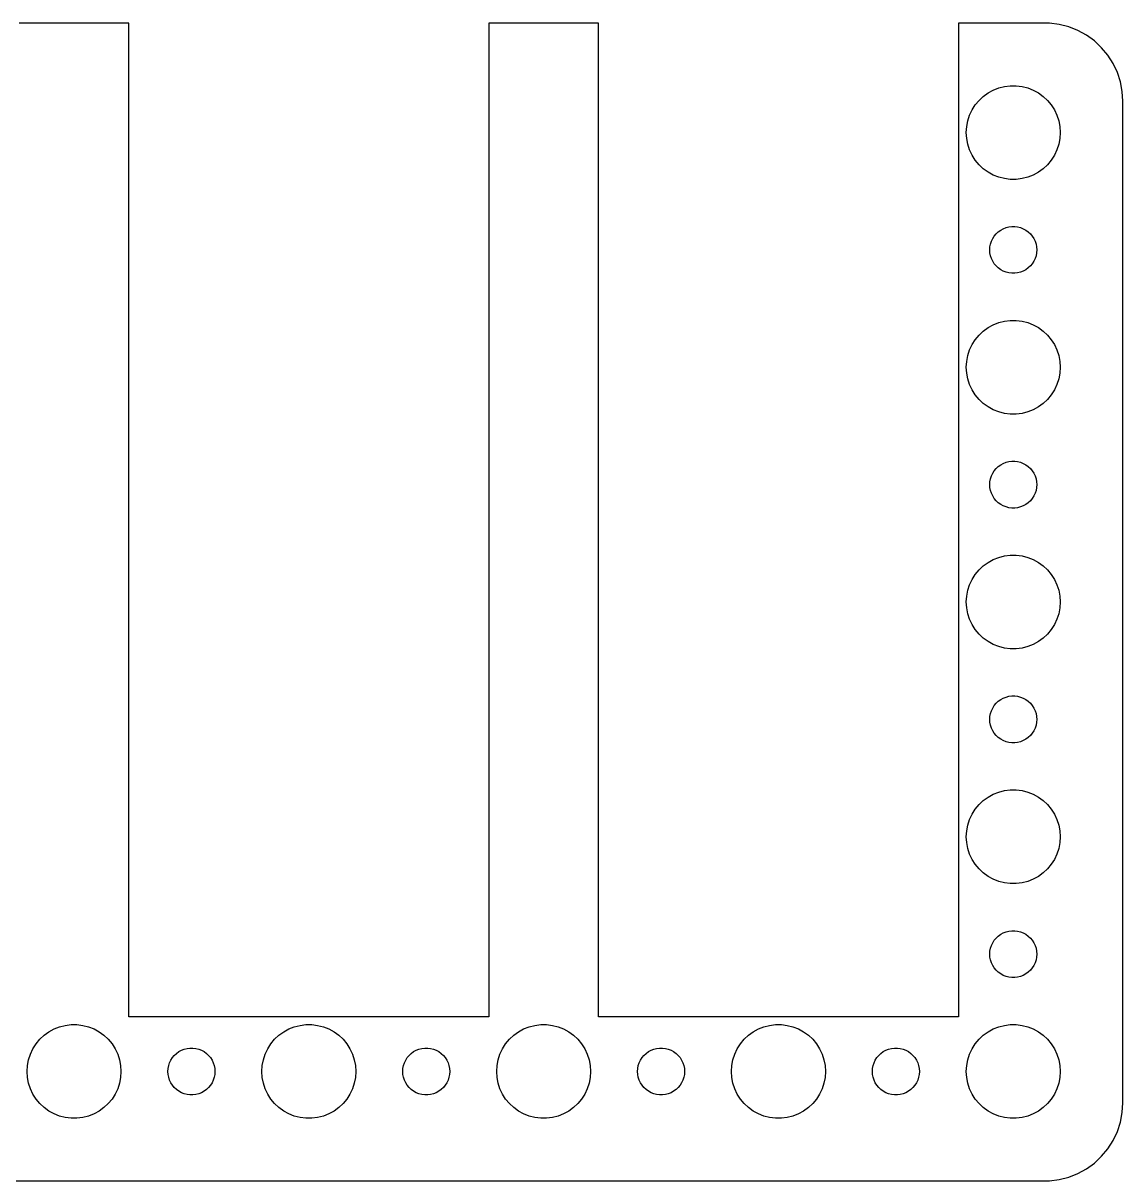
# Model space of a CAD drawing. Header units: metres. Extents: x -67 to 67, y 47 to 205.
# Drawn here: x -3.2 to 67, y 47 to 121 of the extents above; entities that cross this region are included whole.
import ezdxf

# ---------------------------------------------------------------- set-up
doc = ezdxf.new("R2010")
doc.units = ezdxf.units.M

msp = doc.modelspace()

# ---------------------------------------------------------------- linework, layer by layer
for p, q in [((3.5, 120.99), (-3.5, 120.99)), ((3.5, 57.5), (3.5, 120.99)), ((33.5, 120.99), (26.5, 120.99)), ((26.5, 120.99), (26.5, 57.5)), ((33.5, 57.5), (33.5, 120.99)), ((62.3139, 120.99), (56.5, 120.99)), ((56.5, 120.99), (56.5, 57.5)), ((62.9369, 120.911), (62.3139, 120.99)), ((63.5451, 120.755), (62.9369, 120.911)), ((64.1289, 120.524), (63.5451, 120.755)), ((64.6791, 120.222), (64.1289, 120.524)), ((65.1871, 119.853), (64.6791, 120.222)), ((65.6448, 119.423), (65.1871, 119.853)), ((66.0451, 118.939), (65.6448, 119.423)), ((66.3815, 118.409), (66.0451, 118.939)), ((66.6489, 117.841), (66.3815, 118.409)), ((66.8429, 117.243), (66.6489, 117.841)), ((59.0729, 116.853), (59.4379, 116.947)), ((59.4379, 116.947), (59.8116, 116.994)), ((59.8116, 116.994), (60.1884, 116.994)), ((60.1884, 116.994), (60.5621, 116.947)), ((60.5621, 116.947), (60.927, 116.853)), ((66.9606, 116.627), (66.8429, 117.243)), ((57.8131, 116.054), (58.0877, 116.312)), ((58.0877, 116.312), (58.3925, 116.533)), ((58.3925, 116.533), (58.7227, 116.714)), ((58.7227, 116.714), (59.0729, 116.853)), ((60.927, 116.853), (61.2773, 116.714)), ((61.2773, 116.714), (61.6075, 116.533)), ((61.6075, 116.533), (61.9123, 116.312)), ((61.9123, 116.312), (62.1869, 116.054)), ((67, 116), (66.9606, 116.627)), ((57.2107, 115.104), (57.3711, 115.445)), ((57.3711, 115.445), (57.5729, 115.763)), ((57.5729, 115.763), (57.8131, 116.054)), ((62.1869, 116.054), (62.427, 115.763)), ((62.427, 115.763), (62.6289, 115.445)), ((62.6289, 115.445), (62.7893, 115.104)), ((67, 52), (67, 116)), ((57.0237, 114.376), (57.0942, 114.746)), ((57.0942, 114.746), (57.2107, 115.104)), ((62.7893, 115.104), (62.9057, 114.746)), ((62.9057, 114.746), (62.9763, 114.376)), ((57, 114), (57.0237, 114.376)), ((57.0237, 113.624), (57, 114)), ((62.9763, 114.376), (63, 114)), ((63, 114), (62.9763, 113.624)), ((57.0942, 113.254), (57.0237, 113.624)), ((57.2107, 112.896), (57.0942, 113.254)), ((62.9057, 113.254), (62.7893, 112.896)), ((62.9763, 113.624), (62.9057, 113.254)), ((57.3711, 112.555), (57.2107, 112.896)), ((57.5729, 112.237), (57.3711, 112.555)), ((62.6289, 112.555), (62.427, 112.237)), ((62.7893, 112.896), (62.6289, 112.555)), ((57.8131, 111.946), (57.5729, 112.237)), ((58.0877, 111.688), (57.8131, 111.946)), ((62.1869, 111.946), (61.9123, 111.688)), ((62.427, 112.237), (62.1869, 111.946)), ((58.3925, 111.467), (58.0877, 111.688)), ((58.7227, 111.286), (58.3925, 111.467)), ((59.0729, 111.147), (58.7227, 111.286)), ((59.4379, 111.053), (59.0729, 111.147)), ((59.8116, 111.006), (59.4379, 111.053)), ((60.1884, 111.006), (59.8116, 111.006)), ((60.5621, 111.053), (60.1884, 111.006)), ((60.927, 111.147), (60.5621, 111.053)), ((61.2773, 111.286), (60.927, 111.147)), ((61.6075, 111.467), (61.2773, 111.286)), ((61.9123, 111.688), (61.6075, 111.467)), ((58.6855, 107.223), (58.7865, 107.382)), ((58.7865, 107.382), (58.9065, 107.527)), ((58.9065, 107.527), (59.0439, 107.656)), ((59.0439, 107.656), (59.1963, 107.766)), ((59.1963, 107.766), (59.3613, 107.857)), ((59.3613, 107.857), (59.5365, 107.927)), ((59.5365, 107.927), (59.7189, 107.973)), ((59.7189, 107.973), (59.9058, 107.997)), ((59.9058, 107.997), (60.0942, 107.997)), ((60.0942, 107.997), (60.2811, 107.973)), ((60.2811, 107.973), (60.4635, 107.927)), ((60.4635, 107.927), (60.6387, 107.857)), ((60.6387, 107.857), (60.8037, 107.766)), ((60.8037, 107.766), (60.9561, 107.656)), ((60.9561, 107.656), (61.0934, 107.527)), ((61.0934, 107.527), (61.2135, 107.382)), ((61.2135, 107.382), (61.3145, 107.223)), ((58.5, 106.5), (58.5118, 106.688)), ((58.5118, 106.688), (58.5471, 106.873)), ((58.5471, 106.873), (58.6053, 107.052)), ((58.6053, 107.052), (58.6855, 107.223)), ((61.3145, 107.223), (61.3947, 107.052)), ((61.3947, 107.052), (61.4529, 106.873)), ((61.4529, 106.873), (61.4882, 106.688)), ((61.4882, 106.688), (61.5, 106.5)), ((58.5118, 106.312), (58.5, 106.5)), ((58.5471, 106.127), (58.5118, 106.312)), ((58.6053, 105.948), (58.5471, 106.127)), ((58.6855, 105.777), (58.6053, 105.948)), ((61.3947, 105.948), (61.3145, 105.777)), ((61.4529, 106.127), (61.3947, 105.948)), ((61.4882, 106.312), (61.4529, 106.127)), ((61.5, 106.5), (61.4882, 106.312)), ((58.7865, 105.618), (58.6855, 105.777)), ((58.9065, 105.473), (58.7865, 105.618)), ((59.0439, 105.344), (58.9065, 105.473)), ((59.1963, 105.234), (59.0439, 105.344)), ((59.3613, 105.143), (59.1963, 105.234)), ((59.5365, 105.073), (59.3613, 105.143)), ((59.7189, 105.027), (59.5365, 105.073)), ((60.4635, 105.073), (60.2811, 105.027)), ((60.6387, 105.143), (60.4635, 105.073)), ((60.8037, 105.234), (60.6387, 105.143)), ((60.9561, 105.344), (60.8037, 105.234)), ((61.0934, 105.473), (60.9561, 105.344)), ((61.2135, 105.618), (61.0934, 105.473)), ((61.3145, 105.777), (61.2135, 105.618)), ((59.9058, 105.003), (59.7189, 105.027)), ((60.0942, 105.003), (59.9058, 105.003)), ((60.2811, 105.027), (60.0942, 105.003)), ((58.0877, 101.312), (58.3925, 101.533)), ((58.3925, 101.533), (58.7227, 101.714)), ((58.7227, 101.714), (59.0729, 101.853)), ((59.0729, 101.853), (59.4379, 101.947)), ((59.4379, 101.947), (59.8116, 101.994)), ((59.8116, 101.994), (60.1884, 101.994)), ((60.1884, 101.994), (60.5621, 101.947)), ((60.5621, 101.947), (60.927, 101.853)), ((60.927, 101.853), (61.2773, 101.714)), ((61.2773, 101.714), (61.6075, 101.533)), ((61.6075, 101.533), (61.9123, 101.312)), ((57.3711, 100.445), (57.5729, 100.763)), ((57.5729, 100.763), (57.8131, 101.054)), ((57.8131, 101.054), (58.0877, 101.312)), ((61.9123, 101.312), (62.1869, 101.054)), ((62.1869, 101.054), (62.427, 100.763)), ((62.427, 100.763), (62.6289, 100.445)), ((57.0942, 99.7461), (57.2107, 100.104)), ((57.2107, 100.104), (57.3711, 100.445)), ((62.6289, 100.445), (62.7893, 100.104)), ((62.7893, 100.104), (62.9057, 99.7461)), ((57, 99), (57.0237, 99.376)), ((57.0237, 99.376), (57.0942, 99.7461)), ((62.9057, 99.7461), (62.9763, 99.376)), ((62.9763, 99.376), (63, 99)), ((57.0237, 98.624), (57, 99)), ((57.0942, 98.2539), (57.0237, 98.624)), ((62.9763, 98.624), (62.9057, 98.2539)), ((63, 99), (62.9763, 98.624)), ((57.2107, 97.8956), (57.0942, 98.2539)), ((57.3711, 97.5547), (57.2107, 97.8956)), ((62.7893, 97.8956), (62.6289, 97.5547)), ((62.9057, 98.2539), (62.7893, 97.8956)), ((57.5729, 97.2366), (57.3711, 97.5547)), ((57.8131, 96.9464), (57.5729, 97.2366)), ((58.0877, 96.6884), (57.8131, 96.9464)), ((62.1869, 96.9464), (61.9123, 96.6884)), ((62.427, 97.2366), (62.1869, 96.9464)), ((62.6289, 97.5547), (62.427, 97.2366)), ((58.3925, 96.467), (58.0877, 96.6884)), ((58.7227, 96.2855), (58.3925, 96.467)), ((59.0729, 96.1468), (58.7227, 96.2855)), ((61.2773, 96.2855), (60.927, 96.1468)), ((61.6075, 96.467), (61.2773, 96.2855)), ((61.9123, 96.6884), (61.6075, 96.467)), ((59.4379, 96.0531), (59.0729, 96.1468)), ((59.8116, 96.0059), (59.4379, 96.0531)), ((60.1884, 96.0059), (59.8116, 96.0059)), ((60.5621, 96.0531), (60.1884, 96.0059)), ((60.927, 96.1468), (60.5621, 96.0531)), ((58.7865, 92.3817), (58.9065, 92.5268)), ((58.9065, 92.5268), (59.0439, 92.6558)), ((59.0439, 92.6558), (59.1963, 92.7665)), ((59.1963, 92.7665), (59.3613, 92.8572)), ((59.3613, 92.8572), (59.5365, 92.9266)), ((59.5365, 92.9266), (59.7189, 92.9734)), ((59.7189, 92.9734), (59.9058, 92.997)), ((59.9058, 92.997), (60.0942, 92.997)), ((60.0942, 92.997), (60.2811, 92.9734)), ((60.2811, 92.9734), (60.4635, 92.9266)), ((60.4635, 92.9266), (60.6387, 92.8572)), ((60.6387, 92.8572), (60.8037, 92.7665)), ((60.8037, 92.7665), (60.9561, 92.6558)), ((60.9561, 92.6558), (61.0934, 92.5268)), ((61.0934, 92.5268), (61.2135, 92.3817)), ((58.5118, 91.688), (58.5471, 91.873)), ((58.5471, 91.873), (58.6053, 92.0522)), ((58.6053, 92.0522), (58.6855, 92.2226)), ((58.6855, 92.2226), (58.7865, 92.3817)), ((61.2135, 92.3817), (61.3145, 92.2226)), ((61.3145, 92.2226), (61.3947, 92.0522)), ((61.3947, 92.0522), (61.4529, 91.873)), ((61.4529, 91.873), (61.4882, 91.688)), ((58.5, 91.5), (58.5118, 91.688)), ((58.5118, 91.312), (58.5, 91.5)), ((58.5471, 91.127), (58.5118, 91.312)), ((58.6053, 90.9478), (58.5471, 91.127)), ((61.4529, 91.127), (61.3947, 90.9478)), ((61.4882, 91.312), (61.4529, 91.127)), ((61.4882, 91.688), (61.5, 91.5)), ((61.5, 91.5), (61.4882, 91.312)), ((58.6855, 90.7774), (58.6053, 90.9478)), ((58.7865, 90.6183), (58.6855, 90.7774)), ((58.9065, 90.4732), (58.7865, 90.6183)), ((59.0439, 90.3442), (58.9065, 90.4732)), ((59.1963, 90.2335), (59.0439, 90.3442)), ((60.9561, 90.3442), (60.8037, 90.2335)), ((61.0934, 90.4732), (60.9561, 90.3442)), ((61.2135, 90.6183), (61.0934, 90.4732)), ((61.3145, 90.7774), (61.2135, 90.6183)), ((61.3947, 90.9478), (61.3145, 90.7774)), ((59.3613, 90.1427), (59.1963, 90.2335)), ((59.5365, 90.0734), (59.3613, 90.1427)), ((59.7189, 90.0266), (59.5365, 90.0734)), ((59.9058, 90.0029), (59.7189, 90.0266)), ((60.0942, 90.0029), (59.9058, 90.0029)), ((60.2811, 90.0266), (60.0942, 90.0029)), ((60.4635, 90.0734), (60.2811, 90.0266)), ((60.6387, 90.1427), (60.4635, 90.0734)), ((60.8037, 90.2335), (60.6387, 90.1427)), ((58.3925, 86.533), (58.7227, 86.7145)), ((58.7227, 86.7145), (59.0729, 86.8532)), ((59.0729, 86.8532), (59.4379, 86.9469)), ((59.4379, 86.9469), (59.8116, 86.9941)), ((59.8116, 86.9941), (60.1884, 86.9941)), ((60.1884, 86.9941), (60.5621, 86.9469)), ((60.5621, 86.9469), (60.927, 86.8532)), ((60.927, 86.8532), (61.2773, 86.7145)), ((61.2773, 86.7145), (61.6075, 86.533)), ((57.5729, 85.7634), (57.8131, 86.0536)), ((57.8131, 86.0536), (58.0877, 86.3115)), ((58.0877, 86.3115), (58.3925, 86.533)), ((61.6075, 86.533), (61.9123, 86.3115)), ((61.9123, 86.3115), (62.1869, 86.0536)), ((62.1869, 86.0536), (62.427, 85.7634)), ((57.0942, 84.7461), (57.2107, 85.1044)), ((57.2107, 85.1044), (57.3711, 85.4453)), ((57.3711, 85.4453), (57.5729, 85.7634)), ((62.427, 85.7634), (62.6289, 85.4453)), ((62.6289, 85.4453), (62.7893, 85.1044)), ((62.7893, 85.1044), (62.9057, 84.7461)), ((57, 84), (57.0237, 84.376)), ((57.0237, 84.376), (57.0942, 84.7461)), ((62.9057, 84.7461), (62.9763, 84.376)), ((62.9763, 84.376), (63, 84)), ((57.0237, 83.624), (57, 84)), ((57.0942, 83.2539), (57.0237, 83.624)), ((62.9763, 83.624), (62.9057, 83.2539)), ((63, 84), (62.9763, 83.624)), ((57.2107, 82.8956), (57.0942, 83.2539)), ((57.3711, 82.5547), (57.2107, 82.8956)), ((62.7893, 82.8956), (62.6289, 82.5547)), ((62.9057, 83.2539), (62.7893, 82.8956)), ((57.5729, 82.2366), (57.3711, 82.5547)), ((57.8131, 81.9464), (57.5729, 82.2366)), ((62.427, 82.2366), (62.1869, 81.9464)), ((62.6289, 82.5547), (62.427, 82.2366)), ((58.0877, 81.6885), (57.8131, 81.9464)), ((58.3925, 81.467), (58.0877, 81.6885)), ((58.7227, 81.2855), (58.3925, 81.467)), ((61.6075, 81.467), (61.2773, 81.2855)), ((61.9123, 81.6885), (61.6075, 81.467)), ((62.1869, 81.9464), (61.9123, 81.6885)), ((59.0729, 81.1468), (58.7227, 81.2855)), ((59.4379, 81.0531), (59.0729, 81.1468)), ((59.8116, 81.0059), (59.4379, 81.0531)), ((60.1884, 81.0059), (59.8116, 81.0059)), ((60.5621, 81.0531), (60.1884, 81.0059)), ((60.927, 81.1468), (60.5621, 81.0531)), ((61.2773, 81.2855), (60.927, 81.1468)), ((59.0439, 77.6558), (59.1963, 77.7665)), ((59.1963, 77.7665), (59.3613, 77.8573)), ((59.3613, 77.8573), (59.5365, 77.9266)), ((59.5365, 77.9266), (59.7189, 77.9734)), ((59.7189, 77.9734), (59.9058, 77.9971)), ((59.9058, 77.9971), (60.0942, 77.9971)), ((60.0942, 77.9971), (60.2811, 77.9734)), ((60.2811, 77.9734), (60.4635, 77.9266)), ((60.4635, 77.9266), (60.6387, 77.8573)), ((60.6387, 77.8573), (60.8037, 77.7665)), ((60.8037, 77.7665), (60.9561, 77.6558)), ((58.5471, 76.873), (58.6053, 77.0522)), ((58.6053, 77.0522), (58.6855, 77.2226)), ((58.6855, 77.2226), (58.7865, 77.3817)), ((58.7865, 77.3817), (58.9065, 77.5268)), ((58.9065, 77.5268), (59.0439, 77.6558)), ((60.9561, 77.6558), (61.0934, 77.5268)), ((61.0934, 77.5268), (61.2135, 77.3817)), ((61.2135, 77.3817), (61.3145, 77.2226)), ((61.3145, 77.2226), (61.3947, 77.0522)), ((61.3947, 77.0522), (61.4529, 76.873)), ((58.5, 76.5), (58.5118, 76.688)), ((58.5118, 76.312), (58.5, 76.5)), ((58.5118, 76.688), (58.5471, 76.873)), ((58.5471, 76.127), (58.5118, 76.312)), ((61.4529, 76.873), (61.4882, 76.688)), ((61.4882, 76.312), (61.4529, 76.127)), ((61.4882, 76.688), (61.5, 76.5)), ((61.5, 76.5), (61.4882, 76.312)), ((58.6053, 75.9478), (58.5471, 76.127)), ((58.6855, 75.7774), (58.6053, 75.9478)), ((58.7865, 75.6183), (58.6855, 75.7774)), ((58.9065, 75.4732), (58.7865, 75.6183)), ((59.0439, 75.3442), (58.9065, 75.4732)), ((61.0934, 75.4732), (60.9561, 75.3442)), ((61.2135, 75.6183), (61.0934, 75.4732)), ((61.3145, 75.7774), (61.2135, 75.6183)), ((61.3947, 75.9478), (61.3145, 75.7774)), ((61.4529, 76.127), (61.3947, 75.9478)), ((59.1963, 75.2335), (59.0439, 75.3442)), ((59.3613, 75.1428), (59.1963, 75.2335)), ((59.5365, 75.0734), (59.3613, 75.1428)), ((59.7189, 75.0266), (59.5365, 75.0734)), ((59.9058, 75.003), (59.7189, 75.0266)), ((60.0942, 75.003), (59.9058, 75.003)), ((60.2811, 75.0266), (60.0942, 75.003)), ((60.4635, 75.0734), (60.2811, 75.0266)), ((60.6387, 75.1428), (60.4635, 75.0734)), ((60.8037, 75.2335), (60.6387, 75.1428)), ((60.9561, 75.3442), (60.8037, 75.2335)), ((58.7227, 71.7145), (59.0729, 71.8532)), ((59.0729, 71.8532), (59.4379, 71.9469)), ((59.4379, 71.9469), (59.8116, 71.9941)), ((59.8116, 71.9941), (60.1884, 71.9941)), ((60.1884, 71.9941), (60.5621, 71.9469)), ((60.5621, 71.9469), (60.927, 71.8532)), ((60.927, 71.8532), (61.2773, 71.7145)), ((57.5729, 70.7634), (57.8131, 71.0536)), ((57.8131, 71.0536), (58.0877, 71.3116)), ((58.0877, 71.3116), (58.3925, 71.533)), ((58.3925, 71.533), (58.7227, 71.7145)), ((61.2773, 71.7145), (61.6075, 71.533)), ((61.6075, 71.533), (61.9123, 71.3116)), ((61.9123, 71.3116), (62.1869, 71.0536)), ((62.1869, 71.0536), (62.427, 70.7634)), ((57.2107, 70.1044), (57.3711, 70.4453)), ((57.3711, 70.4453), (57.5729, 70.7634)), ((62.427, 70.7634), (62.6289, 70.4453)), ((62.6289, 70.4453), (62.7893, 70.1044)), ((57.0237, 69.376), (57.0942, 69.7461)), ((57.0942, 69.7461), (57.2107, 70.1044)), ((62.7893, 70.1044), (62.9057, 69.7461)), ((62.9057, 69.7461), (62.9763, 69.376)), ((57, 69), (57.0237, 69.376)), ((57.0237, 68.624), (57, 69)), ((62.9763, 69.376), (63, 69)), ((63, 69), (62.9763, 68.624)), ((57.0942, 68.2539), (57.0237, 68.624)), ((57.2107, 67.8956), (57.0942, 68.2539)), ((62.9057, 68.2539), (62.7893, 67.8956)), ((62.9763, 68.624), (62.9057, 68.2539)), ((57.3711, 67.5547), (57.2107, 67.8956)), ((57.5729, 67.2366), (57.3711, 67.5547)), ((62.6289, 67.5547), (62.427, 67.2366)), ((62.7893, 67.8956), (62.6289, 67.5547)), ((57.8131, 66.9464), (57.5729, 67.2366)), ((58.0877, 66.6885), (57.8131, 66.9464)), ((58.3925, 66.467), (58.0877, 66.6885)), ((61.9123, 66.6885), (61.6075, 66.467)), ((62.1869, 66.9464), (61.9123, 66.6885)), ((62.427, 67.2366), (62.1869, 66.9464)), ((58.7227, 66.2855), (58.3925, 66.467)), ((59.0729, 66.1468), (58.7227, 66.2855)), ((59.4379, 66.0531), (59.0729, 66.1468)), ((59.8116, 66.0059), (59.4379, 66.0531)), ((60.1884, 66.0059), (59.8116, 66.0059)), ((60.5621, 66.0531), (60.1884, 66.0059)), ((60.927, 66.1468), (60.5621, 66.0531)), ((61.2773, 66.2855), (60.927, 66.1468)), ((61.6075, 66.467), (61.2773, 66.2855)), ((59.3613, 62.8573), (59.5365, 62.9266)), ((59.5365, 62.9266), (59.7189, 62.9734)), ((59.7189, 62.9734), (59.9058, 62.997)), ((59.9058, 62.997), (60.0942, 62.997)), ((60.0942, 62.997), (60.2811, 62.9734)), ((60.2811, 62.9734), (60.4635, 62.9266)), ((60.4635, 62.9266), (60.6387, 62.8573)), ((58.6053, 62.0522), (58.6855, 62.2226)), ((58.6855, 62.2226), (58.7865, 62.3817)), ((58.7865, 62.3817), (58.9065, 62.5268)), ((58.9065, 62.5268), (59.0439, 62.6558)), ((59.0439, 62.6558), (59.1963, 62.7665)), ((59.1963, 62.7665), (59.3613, 62.8573)), ((60.6387, 62.8573), (60.8037, 62.7665)), ((60.8037, 62.7665), (60.9561, 62.6558)), ((60.9561, 62.6558), (61.0934, 62.5268)), ((61.0934, 62.5268), (61.2135, 62.3817)), ((61.2135, 62.3817), (61.3145, 62.2226)), ((61.3145, 62.2226), (61.3947, 62.0522)), ((58.5, 61.5), (58.5118, 61.688)), ((58.5118, 61.312), (58.5, 61.5)), ((58.5118, 61.688), (58.5471, 61.873)), ((58.5471, 61.873), (58.6053, 62.0522)), ((61.3947, 62.0522), (61.4529, 61.873)), ((61.4529, 61.873), (61.4882, 61.688)), ((61.4882, 61.688), (61.5, 61.5)), ((61.5, 61.5), (61.4882, 61.312)), ((58.5471, 61.127), (58.5118, 61.312)), ((58.6053, 60.9478), (58.5471, 61.127)), ((58.6855, 60.7774), (58.6053, 60.9478)), ((58.7865, 60.6183), (58.6855, 60.7774)), ((61.3145, 60.7774), (61.2135, 60.6183)), ((61.3947, 60.9478), (61.3145, 60.7774)), ((61.4529, 61.127), (61.3947, 60.9478)), ((61.4882, 61.312), (61.4529, 61.127)), ((58.9065, 60.4732), (58.7865, 60.6183)), ((59.0439, 60.3442), (58.9065, 60.4732)), ((59.1963, 60.2335), (59.0439, 60.3442)), ((59.3613, 60.1428), (59.1963, 60.2335)), ((59.5365, 60.0734), (59.3613, 60.1428)), ((59.7189, 60.0266), (59.5365, 60.0734)), ((59.9058, 60.003), (59.7189, 60.0266)), ((60.0942, 60.003), (59.9058, 60.003)), ((60.2811, 60.0266), (60.0942, 60.003)), ((60.4635, 60.0734), (60.2811, 60.0266)), ((60.6387, 60.1428), (60.4635, 60.0734)), ((60.8037, 60.2335), (60.6387, 60.1428)), ((60.9561, 60.3442), (60.8037, 60.2335)), ((61.0934, 60.4732), (60.9561, 60.3442)), ((61.2135, 60.6183), (61.0934, 60.4732)), ((-0.56213, 56.9469), (-0.18837, 56.9941)), ((-0.18837, 56.9941), (0.18837, 56.9941)), ((0.18837, 56.9941), (0.56213, 56.9469)), ((26.5, 57.5), (3.5, 57.5)), ((14.4379, 56.9469), (14.8116, 56.9941)), ((14.8116, 56.9941), (15.1884, 56.9941)), ((15.1884, 56.9941), (15.5621, 56.9469)), ((29.4379, 56.9469), (29.8116, 56.9941)), ((29.8116, 56.9941), (30.1884, 56.9941)), ((30.1884, 56.9941), (30.5621, 56.9469)), ((56.5, 57.5), (33.5, 57.5)), ((44.4379, 56.9469), (44.8116, 56.9941)), ((44.8116, 56.9941), (45.1884, 56.9941)), ((45.1884, 56.9941), (45.5621, 56.9469)), ((59.4379, 56.9469), (59.8116, 56.9941)), ((59.8116, 56.9941), (60.1884, 56.9941)), ((60.1884, 56.9941), (60.5621, 56.9469)), ((-2.1869, 56.0536), (-1.91226, 56.3116)), ((-1.91226, 56.3116), (-1.60747, 56.533)), ((-1.60747, 56.533), (-1.27733, 56.7145)), ((-1.27733, 56.7145), (-0.92705, 56.8532)), ((-0.92705, 56.8532), (-0.56213, 56.9469)), ((0.56213, 56.9469), (0.92705, 56.8532)), ((0.92705, 56.8532), (1.27733, 56.7145)), ((1.27733, 56.7145), (1.60747, 56.533)), ((1.60747, 56.533), (1.91226, 56.3116)), ((1.91226, 56.3116), (2.1869, 56.0536)), ((12.8131, 56.0536), (13.0877, 56.3116)), ((13.0877, 56.3116), (13.3925, 56.533)), ((13.3925, 56.533), (13.7227, 56.7145)), ((13.7227, 56.7145), (14.0729, 56.8532)), ((14.0729, 56.8532), (14.4379, 56.9469)), ((15.5621, 56.9469), (15.927, 56.8532)), ((15.927, 56.8532), (16.2773, 56.7145)), ((16.2773, 56.7145), (16.6075, 56.533)), ((16.6075, 56.533), (16.9123, 56.3116)), ((16.9123, 56.3116), (17.1869, 56.0536)), ((27.8131, 56.0536), (28.0877, 56.3116)), ((28.0877, 56.3116), (28.3925, 56.533)), ((28.3925, 56.533), (28.7227, 56.7145)), ((28.7227, 56.7145), (29.0729, 56.8532)), ((29.0729, 56.8532), (29.4379, 56.9469)), ((30.5621, 56.9469), (30.927, 56.8532)), ((30.927, 56.8532), (31.2773, 56.7145)), ((31.2773, 56.7145), (31.6075, 56.533)), ((31.6075, 56.533), (31.9123, 56.3116)), ((31.9123, 56.3116), (32.1869, 56.0536)), ((42.8131, 56.0536), (43.0877, 56.3116)), ((43.0877, 56.3116), (43.3925, 56.533)), ((43.3925, 56.533), (43.7227, 56.7145)), ((43.7227, 56.7145), (44.0729, 56.8532)), ((44.0729, 56.8532), (44.4379, 56.9469)), ((45.5621, 56.9469), (45.927, 56.8532)), ((45.927, 56.8532), (46.2773, 56.7145)), ((46.2773, 56.7145), (46.6075, 56.533)), ((46.6075, 56.533), (46.9123, 56.3116)), ((46.9123, 56.3116), (47.1869, 56.0536)), ((57.8131, 56.0536), (58.0877, 56.3116)), ((58.0877, 56.3116), (58.3925, 56.533)), ((58.3925, 56.533), (58.7227, 56.7145)), ((58.7227, 56.7145), (59.0729, 56.8532)), ((59.0729, 56.8532), (59.4379, 56.9469)), ((60.5621, 56.9469), (60.927, 56.8532)), ((60.927, 56.8532), (61.2773, 56.7145)), ((61.2773, 56.7145), (61.6075, 56.533)), ((61.6075, 56.533), (61.9123, 56.3116)), ((61.9123, 56.3116), (62.1869, 56.0536)), ((-2.62891, 55.4453), (-2.42705, 55.7634)), ((-2.42705, 55.7634), (-2.1869, 56.0536)), ((2.1869, 56.0536), (2.42705, 55.7634)), ((2.42705, 55.7634), (2.62891, 55.4453)), ((7.21892, 55.4734), (7.40581, 55.497)), ((7.40581, 55.497), (7.59418, 55.497)), ((7.59418, 55.497), (7.78107, 55.4734)), ((12.3711, 55.4453), (12.5729, 55.7634)), ((12.5729, 55.7634), (12.8131, 56.0536)), ((17.1869, 56.0536), (17.427, 55.7634)), ((17.427, 55.7634), (17.6289, 55.4453)), ((22.2189, 55.4734), (22.4058, 55.497)), ((22.4058, 55.497), (22.5942, 55.497)), ((22.5942, 55.497), (22.7811, 55.4734)), ((27.3711, 55.4453), (27.5729, 55.7634)), ((27.5729, 55.7634), (27.8131, 56.0536)), ((32.1869, 56.0536), (32.427, 55.7634)), ((32.427, 55.7634), (32.6289, 55.4453)), ((37.2189, 55.4734), (37.4058, 55.497)), ((37.4058, 55.497), (37.5942, 55.497)), ((37.5942, 55.497), (37.7811, 55.4734)), ((42.3711, 55.4453), (42.5729, 55.7634)), ((42.5729, 55.7634), (42.8131, 56.0536)), ((47.1869, 56.0536), (47.427, 55.7634)), ((47.427, 55.7634), (47.6289, 55.4453)), ((52.2189, 55.4734), (52.4058, 55.497)), ((52.4058, 55.497), (52.5942, 55.497)), ((52.5942, 55.497), (52.7811, 55.4734)), ((57.3711, 55.4453), (57.5729, 55.7634)), ((57.5729, 55.7634), (57.8131, 56.0536)), ((62.1869, 56.0536), (62.427, 55.7634)), ((62.427, 55.7634), (62.6289, 55.4453)), ((-2.97633, 54.376), (-2.90575, 54.7461)), ((-2.90575, 54.7461), (-2.78932, 55.1044)), ((-2.78932, 55.1044), (-2.62891, 55.4453)), ((2.62891, 55.4453), (2.78932, 55.1044)), ((2.78932, 55.1044), (2.90575, 54.7461)), ((2.90575, 54.7461), (2.97633, 54.376)), ((6.18553, 54.7226), (6.28647, 54.8817)), ((6.28647, 54.8817), (6.40654, 55.0268)), ((6.40654, 55.0268), (6.54385, 55.1558)), ((6.54385, 55.1558), (6.69626, 55.2665)), ((6.69626, 55.2665), (6.86133, 55.3573)), ((6.86133, 55.3573), (7.03647, 55.4266)), ((7.03647, 55.4266), (7.21892, 55.4734)), ((7.78107, 55.4734), (7.96352, 55.4266)), ((7.96352, 55.4266), (8.13866, 55.3573)), ((8.13866, 55.3573), (8.30373, 55.2665)), ((8.30373, 55.2665), (8.45613, 55.1558)), ((8.45613, 55.1558), (8.59344, 55.0268)), ((8.59344, 55.0268), (8.71352, 54.8817)), ((8.71352, 54.8817), (8.81445, 54.7226)), ((12.0237, 54.376), (12.0942, 54.7461)), ((12.0942, 54.7461), (12.2107, 55.1044)), ((12.2107, 55.1044), (12.3711, 55.4453)), ((17.6289, 55.4453), (17.7893, 55.1044)), ((17.7893, 55.1044), (17.9057, 54.7461)), ((17.9057, 54.7461), (17.9763, 54.376)), ((21.1855, 54.7226), (21.2865, 54.8817)), ((21.2865, 54.8817), (21.4065, 55.0268)), ((21.4065, 55.0268), (21.5439, 55.1558)), ((21.5439, 55.1558), (21.6963, 55.2665)), ((21.6963, 55.2665), (21.8613, 55.3573)), ((21.8613, 55.3573), (22.0365, 55.4266)), ((22.0365, 55.4266), (22.2189, 55.4734)), ((22.7811, 55.4734), (22.9635, 55.4266)), ((22.9635, 55.4266), (23.1387, 55.3573)), ((23.1387, 55.3573), (23.3037, 55.2665)), ((23.3037, 55.2665), (23.4561, 55.1558)), ((23.4561, 55.1558), (23.5934, 55.0268)), ((23.5934, 55.0268), (23.7135, 54.8817)), ((23.7135, 54.8817), (23.8145, 54.7226)), ((27.0237, 54.376), (27.0942, 54.7461)), ((27.0942, 54.7461), (27.2107, 55.1044)), ((27.2107, 55.1044), (27.3711, 55.4453)), ((32.6289, 55.4453), (32.7893, 55.1044)), ((32.7893, 55.1044), (32.9057, 54.7461)), ((32.9057, 54.7461), (32.9763, 54.376)), ((36.1855, 54.7226), (36.2865, 54.8817)), ((36.2865, 54.8817), (36.4065, 55.0268)), ((36.4065, 55.0268), (36.5439, 55.1558)), ((36.5439, 55.1558), (36.6963, 55.2665)), ((36.6963, 55.2665), (36.8613, 55.3573)), ((36.8613, 55.3573), (37.0365, 55.4266)), ((37.0365, 55.4266), (37.2189, 55.4734)), ((37.7811, 55.4734), (37.9635, 55.4266)), ((37.9635, 55.4266), (38.1387, 55.3573)), ((38.1387, 55.3573), (38.3037, 55.2665)), ((38.3037, 55.2665), (38.4561, 55.1558)), ((38.4561, 55.1558), (38.5934, 55.0268)), ((38.5934, 55.0268), (38.7135, 54.8817)), ((38.7135, 54.8817), (38.8145, 54.7226)), ((42.0237, 54.376), (42.0942, 54.7461)), ((42.0942, 54.7461), (42.2107, 55.1044)), ((42.2107, 55.1044), (42.3711, 55.4453)), ((47.6289, 55.4453), (47.7893, 55.1044)), ((47.7893, 55.1044), (47.9057, 54.7461)), ((47.9057, 54.7461), (47.9763, 54.376)), ((51.1855, 54.7226), (51.2865, 54.8817)), ((51.2865, 54.8817), (51.4065, 55.0268)), ((51.4065, 55.0268), (51.5439, 55.1558)), ((51.5439, 55.1558), (51.6963, 55.2665)), ((51.6963, 55.2665), (51.8613, 55.3573)), ((51.8613, 55.3573), (52.0365, 55.4266)), ((52.0365, 55.4266), (52.2189, 55.4734)), ((52.7811, 55.4734), (52.9635, 55.4266)), ((52.9635, 55.4266), (53.1387, 55.3573)), ((53.1387, 55.3573), (53.3037, 55.2665)), ((53.3037, 55.2665), (53.4561, 55.1558)), ((53.4561, 55.1558), (53.5934, 55.0268)), ((53.5934, 55.0268), (53.7135, 54.8817)), ((53.7135, 54.8817), (53.8145, 54.7226)), ((57.0237, 54.376), (57.0942, 54.7461)), ((57.0942, 54.7461), (57.2107, 55.1044)), ((57.2107, 55.1044), (57.3711, 55.4453)), ((62.6289, 55.4453), (62.7893, 55.1044)), ((62.7893, 55.1044), (62.9057, 54.7461)), ((62.9057, 54.7461), (62.9763, 54.376)), ((-3, 54), (-2.97633, 54.376)), ((2.97633, 54.376), (3, 54)), ((6, 54), (6.01183, 54.188)), ((6.01183, 54.188), (6.04712, 54.373)), ((6.04712, 54.373), (6.10533, 54.5522)), ((6.10533, 54.5522), (6.18553, 54.7226)), ((8.81445, 54.7226), (8.89465, 54.5522)), ((8.89465, 54.5522), (8.95287, 54.373)), ((8.95287, 54.373), (8.98816, 54.188)), ((8.98816, 54.188), (9, 54)), ((12, 54), (12.0237, 54.376)), ((17.9763, 54.376), (18, 54)), ((21, 54), (21.0118, 54.188)), ((21.0118, 54.188), (21.0471, 54.373)), ((21.0471, 54.373), (21.1053, 54.5522)), ((21.1053, 54.5522), (21.1855, 54.7226)), ((23.8145, 54.7226), (23.8947, 54.5522)), ((23.8947, 54.5522), (23.9529, 54.373)), ((23.9529, 54.373), (23.9882, 54.188)), ((23.9882, 54.188), (24, 54)), ((27, 54), (27.0237, 54.376)), ((32.9763, 54.376), (33, 54)), ((36, 54), (36.0118, 54.188)), ((36.0118, 54.188), (36.0471, 54.373)), ((36.0471, 54.373), (36.1053, 54.5522)), ((36.1053, 54.5522), (36.1855, 54.7226)), ((38.8145, 54.7226), (38.8947, 54.5522)), ((38.8947, 54.5522), (38.9529, 54.373)), ((38.9529, 54.373), (38.9882, 54.188)), ((38.9882, 54.188), (39, 54)), ((42, 54), (42.0237, 54.376)), ((47.9763, 54.376), (48, 54)), ((51, 54), (51.0118, 54.188)), ((51.0118, 54.188), (51.0471, 54.373)), ((51.0471, 54.373), (51.1053, 54.5522)), ((51.1053, 54.5522), (51.1855, 54.7226)), ((53.8145, 54.7226), (53.8947, 54.5522)), ((53.8947, 54.5522), (53.9529, 54.373)), ((53.9529, 54.373), (53.9882, 54.188)), ((53.9882, 54.188), (54, 54)), ((57, 54), (57.0237, 54.376)), ((62.9763, 54.376), (63, 54)), ((-2.97633, 53.624), (-3, 54)), ((-2.90575, 53.2539), (-2.97633, 53.624)), ((2.97633, 53.624), (2.90575, 53.2539)), ((3, 54), (2.97633, 53.624)), ((6.01183, 53.812), (6, 54)), ((6.04712, 53.627), (6.01183, 53.812)), ((6.10533, 53.4478), (6.04712, 53.627)), ((6.18553, 53.2774), (6.10533, 53.4478)), ((6.28647, 53.1183), (6.18553, 53.2774)), ((8.81445, 53.2774), (8.71352, 53.1183)), ((8.89465, 53.4478), (8.81445, 53.2774)), ((8.95287, 53.627), (8.89465, 53.4478)), ((8.98816, 53.812), (8.95287, 53.627)), ((9, 54), (8.98816, 53.812)), ((12.0237, 53.624), (12, 54)), ((12.0942, 53.2539), (12.0237, 53.624)), ((17.9763, 53.624), (17.9057, 53.2539)), ((18, 54), (17.9763, 53.624)), ((21.0118, 53.812), (21, 54)), ((21.0471, 53.627), (21.0118, 53.812)), ((21.1053, 53.4478), (21.0471, 53.627)), ((21.1855, 53.2774), (21.1053, 53.4478)), ((21.2865, 53.1183), (21.1855, 53.2774)), ((23.8145, 53.2774), (23.7135, 53.1183)), ((23.8947, 53.4478), (23.8145, 53.2774)), ((23.9529, 53.627), (23.8947, 53.4478)), ((23.9882, 53.812), (23.9529, 53.627)), ((24, 54), (23.9882, 53.812)), ((27.0237, 53.624), (27, 54)), ((27.0942, 53.2539), (27.0237, 53.624)), ((32.9763, 53.624), (32.9057, 53.2539)), ((33, 54), (32.9763, 53.624)), ((36.0118, 53.812), (36, 54)), ((36.0471, 53.627), (36.0118, 53.812)), ((36.1053, 53.4478), (36.0471, 53.627)), ((36.1855, 53.2774), (36.1053, 53.4478)), ((36.2865, 53.1183), (36.1855, 53.2774)), ((38.8145, 53.2774), (38.7135, 53.1183)), ((38.8947, 53.4478), (38.8145, 53.2774)), ((38.9529, 53.627), (38.8947, 53.4478)), ((38.9882, 53.812), (38.9529, 53.627)), ((39, 54), (38.9882, 53.812)), ((42.0237, 53.624), (42, 54)), ((42.0942, 53.2539), (42.0237, 53.624)), ((47.9763, 53.624), (47.9057, 53.2539)), ((48, 54), (47.9763, 53.624)), ((51.0118, 53.812), (51, 54)), ((51.0471, 53.627), (51.0118, 53.812)), ((51.1053, 53.4478), (51.0471, 53.627)), ((51.1855, 53.2774), (51.1053, 53.4478)), ((51.2865, 53.1183), (51.1855, 53.2774)), ((53.8145, 53.2774), (53.7135, 53.1183)), ((53.8947, 53.4478), (53.8145, 53.2774)), ((53.9529, 53.627), (53.8947, 53.4478)), ((53.9882, 53.812), (53.9529, 53.627)), ((54, 54), (53.9882, 53.812)), ((57.0237, 53.624), (57, 54)), ((57.0942, 53.2539), (57.0237, 53.624)), ((62.9763, 53.624), (62.9057, 53.2539)), ((63, 54), (62.9763, 53.624)), ((-2.78932, 52.8956), (-2.90575, 53.2539)), ((-2.62891, 52.5547), (-2.78932, 52.8956)), ((-2.42705, 52.2366), (-2.62891, 52.5547)), ((2.62891, 52.5547), (2.42705, 52.2366)), ((2.78932, 52.8956), (2.62891, 52.5547)), ((2.90575, 53.2539), (2.78932, 52.8956)), ((6.40654, 52.9732), (6.28647, 53.1183)), ((6.54385, 52.8442), (6.40654, 52.9732)), ((6.69626, 52.7335), (6.54385, 52.8442)), ((6.86133, 52.6428), (6.69626, 52.7335)), ((7.03647, 52.5734), (6.86133, 52.6428)), ((7.21892, 52.5266), (7.03647, 52.5734)), ((7.40581, 52.503), (7.21892, 52.5266)), ((7.78107, 52.5266), (7.59418, 52.503)), ((7.96352, 52.5734), (7.78107, 52.5266)), ((8.13866, 52.6428), (7.96352, 52.5734)), ((8.30373, 52.7335), (8.13866, 52.6428)), ((8.45613, 52.8442), (8.30373, 52.7335)), ((8.59344, 52.9732), (8.45613, 52.8442)), ((8.71352, 53.1183), (8.59344, 52.9732)), ((12.2107, 52.8956), (12.0942, 53.2539)), ((12.3711, 52.5547), (12.2107, 52.8956)), ((12.5729, 52.2366), (12.3711, 52.5547)), ((17.6289, 52.5547), (17.427, 52.2366)), ((17.7893, 52.8956), (17.6289, 52.5547)), ((17.9057, 53.2539), (17.7893, 52.8956)), ((21.4065, 52.9732), (21.2865, 53.1183)), ((21.5439, 52.8442), (21.4065, 52.9732)), ((21.6963, 52.7335), (21.5439, 52.8442)), ((21.8613, 52.6428), (21.6963, 52.7335)), ((22.0365, 52.5734), (21.8613, 52.6428)), ((22.2189, 52.5266), (22.0365, 52.5734)), ((22.4058, 52.503), (22.2189, 52.5266)), ((22.7811, 52.5266), (22.5942, 52.503)), ((22.9635, 52.5734), (22.7811, 52.5266)), ((23.1387, 52.6428), (22.9635, 52.5734)), ((23.3037, 52.7335), (23.1387, 52.6428)), ((23.4561, 52.8442), (23.3037, 52.7335)), ((23.5934, 52.9732), (23.4561, 52.8442)), ((23.7135, 53.1183), (23.5934, 52.9732)), ((27.2107, 52.8956), (27.0942, 53.2539)), ((27.3711, 52.5547), (27.2107, 52.8956)), ((27.5729, 52.2366), (27.3711, 52.5547)), ((32.6289, 52.5547), (32.427, 52.2366)), ((32.7893, 52.8956), (32.6289, 52.5547)), ((32.9057, 53.2539), (32.7893, 52.8956)), ((36.4065, 52.9732), (36.2865, 53.1183)), ((36.5439, 52.8442), (36.4065, 52.9732)), ((36.6963, 52.7335), (36.5439, 52.8442)), ((36.8613, 52.6428), (36.6963, 52.7335)), ((37.0365, 52.5734), (36.8613, 52.6428)), ((37.2189, 52.5266), (37.0365, 52.5734)), ((37.4058, 52.503), (37.2189, 52.5266)), ((37.7811, 52.5266), (37.5942, 52.503)), ((37.9635, 52.5734), (37.7811, 52.5266)), ((38.1387, 52.6428), (37.9635, 52.5734)), ((38.3037, 52.7335), (38.1387, 52.6428)), ((38.4561, 52.8442), (38.3037, 52.7335)), ((38.5934, 52.9732), (38.4561, 52.8442)), ((38.7135, 53.1183), (38.5934, 52.9732)), ((42.2107, 52.8956), (42.0942, 53.2539)), ((42.3711, 52.5547), (42.2107, 52.8956)), ((42.5729, 52.2366), (42.3711, 52.5547)), ((47.6289, 52.5547), (47.427, 52.2366)), ((47.7893, 52.8956), (47.6289, 52.5547)), ((47.9057, 53.2539), (47.7893, 52.8956)), ((51.4065, 52.9732), (51.2865, 53.1183)), ((51.5439, 52.8442), (51.4065, 52.9732)), ((51.6963, 52.7335), (51.5439, 52.8442)), ((51.8613, 52.6428), (51.6963, 52.7335)), ((52.0365, 52.5734), (51.8613, 52.6428)), ((52.2189, 52.5266), (52.0365, 52.5734)), ((52.4058, 52.503), (52.2189, 52.5266)), ((52.7811, 52.5266), (52.5942, 52.503)), ((52.9635, 52.5734), (52.7811, 52.5266)), ((53.1387, 52.6428), (52.9635, 52.5734)), ((53.3037, 52.7335), (53.1387, 52.6428)), ((53.4561, 52.8442), (53.3037, 52.7335)), ((53.5934, 52.9732), (53.4561, 52.8442)), ((53.7135, 53.1183), (53.5934, 52.9732)), ((57.2107, 52.8956), (57.0942, 53.2539)), ((57.3711, 52.5547), (57.2107, 52.8956)), ((57.5729, 52.2366), (57.3711, 52.5547)), ((62.6289, 52.5547), (62.427, 52.2366)), ((62.7893, 52.8956), (62.6289, 52.5547)), ((62.9057, 53.2539), (62.7893, 52.8956)), ((-2.1869, 51.9464), (-2.42705, 52.2366)), ((-1.91226, 51.6885), (-2.1869, 51.9464)), ((2.1869, 51.9464), (1.91226, 51.6885)), ((2.42705, 52.2366), (2.1869, 51.9464)), ((7.59418, 52.503), (7.40581, 52.503)), ((12.8131, 51.9464), (12.5729, 52.2366)), ((13.0877, 51.6885), (12.8131, 51.9464)), ((17.1869, 51.9464), (16.9123, 51.6885)), ((17.427, 52.2366), (17.1869, 51.9464)), ((22.5942, 52.503), (22.4058, 52.503)), ((27.8131, 51.9464), (27.5729, 52.2366)), ((28.0877, 51.6885), (27.8131, 51.9464)), ((32.1869, 51.9464), (31.9123, 51.6885)), ((32.427, 52.2366), (32.1869, 51.9464)), ((37.5942, 52.503), (37.4058, 52.503)), ((42.8131, 51.9464), (42.5729, 52.2366)), ((43.0877, 51.6885), (42.8131, 51.9464)), ((47.1869, 51.9464), (46.9123, 51.6885)), ((47.427, 52.2366), (47.1869, 51.9464)), ((52.5942, 52.503), (52.4058, 52.503)), ((57.8131, 51.9464), (57.5729, 52.2366)), ((58.0877, 51.6885), (57.8131, 51.9464)), ((62.1869, 51.9464), (61.9123, 51.6885)), ((62.427, 52.2366), (62.1869, 51.9464)), ((66.9606, 51.3733), (67, 52)), ((-1.60747, 51.467), (-1.91226, 51.6885)), ((-1.27733, 51.2855), (-1.60747, 51.467)), ((-0.92705, 51.1468), (-1.27733, 51.2855)), ((-0.56213, 51.0531), (-0.92705, 51.1468)), ((-0.18837, 51.0059), (-0.56213, 51.0531)), ((0.56213, 51.0531), (0.18837, 51.0059)), ((0.92705, 51.1468), (0.56213, 51.0531)), ((1.27733, 51.2855), (0.92705, 51.1468)), ((1.60747, 51.467), (1.27733, 51.2855)), ((1.91226, 51.6885), (1.60747, 51.467)), ((13.3925, 51.467), (13.0877, 51.6885)), ((13.7227, 51.2855), (13.3925, 51.467)), ((14.0729, 51.1468), (13.7227, 51.2855)), ((14.4379, 51.0531), (14.0729, 51.1468)), ((14.8116, 51.0059), (14.4379, 51.0531)), ((15.5621, 51.0531), (15.1884, 51.0059)), ((15.927, 51.1468), (15.5621, 51.0531)), ((16.2773, 51.2855), (15.927, 51.1468)), ((16.6075, 51.467), (16.2773, 51.2855)), ((16.9123, 51.6885), (16.6075, 51.467)), ((28.3925, 51.467), (28.0877, 51.6885)), ((28.7227, 51.2855), (28.3925, 51.467)), ((29.0729, 51.1468), (28.7227, 51.2855)), ((29.4379, 51.0531), (29.0729, 51.1468)), ((29.8116, 51.0059), (29.4379, 51.0531)), ((30.5621, 51.0531), (30.1884, 51.0059)), ((30.927, 51.1468), (30.5621, 51.0531)), ((31.2773, 51.2855), (30.927, 51.1468)), ((31.6075, 51.467), (31.2773, 51.2855)), ((31.9123, 51.6885), (31.6075, 51.467)), ((43.3925, 51.467), (43.0877, 51.6885)), ((43.7227, 51.2855), (43.3925, 51.467)), ((44.0729, 51.1468), (43.7227, 51.2855)), ((44.4379, 51.0531), (44.0729, 51.1468)), ((44.8116, 51.0059), (44.4379, 51.0531)), ((45.5621, 51.0531), (45.1884, 51.0059)), ((45.927, 51.1468), (45.5621, 51.0531)), ((46.2773, 51.2855), (45.927, 51.1468)), ((46.6075, 51.467), (46.2773, 51.2855)), ((46.9123, 51.6885), (46.6075, 51.467)), ((58.3925, 51.467), (58.0877, 51.6885)), ((58.7227, 51.2855), (58.3925, 51.467)), ((59.0729, 51.1468), (58.7227, 51.2855)), ((59.4379, 51.0531), (59.0729, 51.1468)), ((59.8116, 51.0059), (59.4379, 51.0531)), ((60.5621, 51.0531), (60.1884, 51.0059)), ((60.927, 51.1468), (60.5621, 51.0531)), ((61.2773, 51.2855), (60.927, 51.1468)), ((61.6075, 51.467), (61.2773, 51.2855)), ((61.9123, 51.6885), (61.6075, 51.467)), ((66.8429, 50.7566), (66.9606, 51.3733)), ((0.18837, 51.0059), (-0.18837, 51.0059)), ((15.1884, 51.0059), (14.8116, 51.0059)), ((30.1884, 51.0059), (29.8116, 51.0059)), ((45.1884, 51.0059), (44.8116, 51.0059)), ((60.1884, 51.0059), (59.8116, 51.0059)), ((66.6489, 50.1594), (66.8429, 50.7566)), ((66.0451, 49.0611), (66.3815, 49.5912)), ((66.3815, 49.5912), (66.6489, 50.1594)), ((65.6448, 48.5773), (66.0451, 49.0611)), ((64.6791, 47.7784), (65.1871, 48.1474)), ((65.1871, 48.1474), (65.6448, 48.5773)), ((63.5451, 47.2447), (64.1289, 47.4759)), ((64.1289, 47.4759), (64.6791, 47.7784)), ((-62.3139, 47.0099), (62.3139, 47.0099)), ((62.3139, 47.0099), (62.9369, 47.0886)), ((62.9369, 47.0886), (63.5451, 47.2447))]:
    msp.add_line(p, q)

doc.saveas('drawing.dxf')
